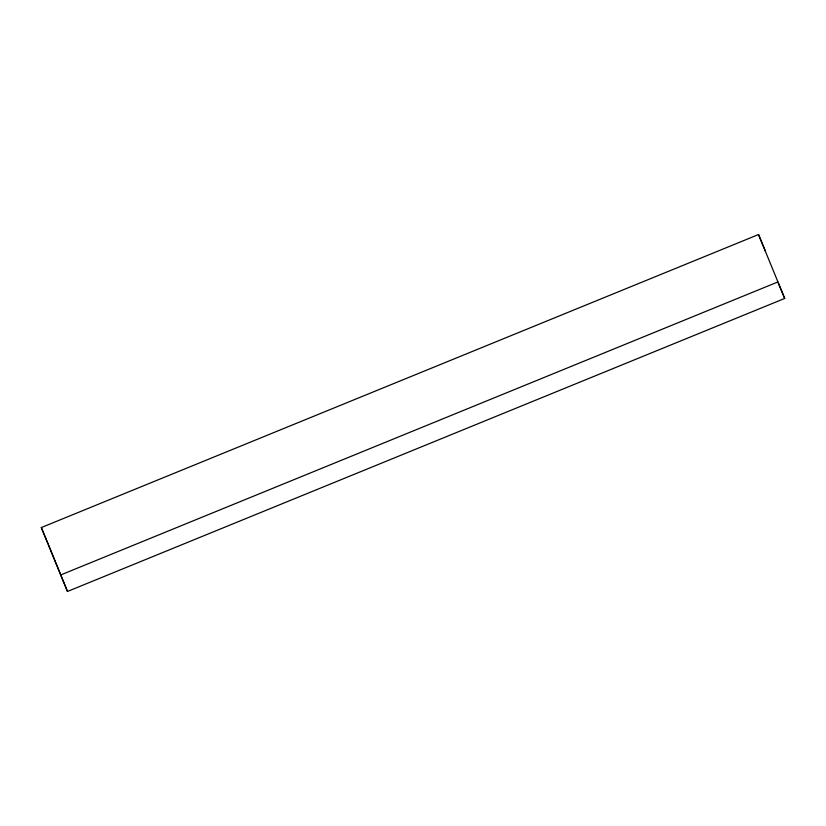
<?xml version="1.0" encoding="UTF-8"?>
<svg xmlns="http://www.w3.org/2000/svg" width="826" height="826" viewBox="0 0 826 826"><rect width="100%" height="100%" fill="white"/><g stroke="black" fill="none" stroke-linecap="round" stroke-linejoin="round"><path stroke-width="1.24" d="M758.516 234.543L784.7 298.444L67.484 591.457L41.3 527.556L758.516 234.543L765.372 251.011M60.628 574.989L777.844 281.976L784.7 298.444M41.3 527.556L48.156 544.024M48.641 545.212L67.484 591.457"/></g></svg>
